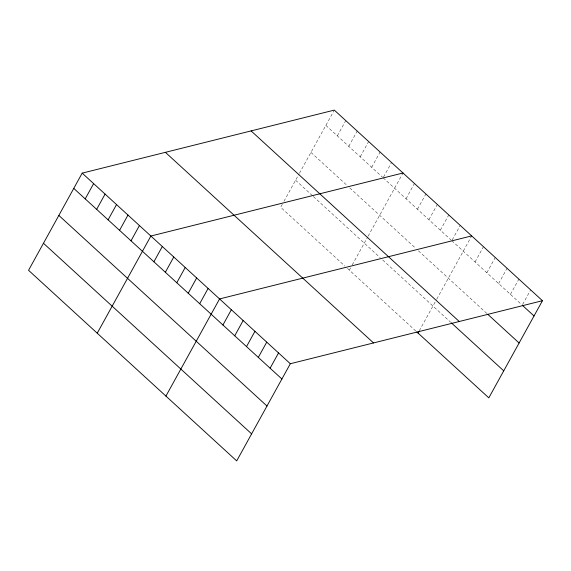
<?xml version="1.0" encoding="UTF-8"?>
<svg xmlns="http://www.w3.org/2000/svg" width="571" height="571" viewBox="0 0 571 571"><rect width="100%" height="100%" fill="white"/><g stroke="black" fill="none" stroke-linecap="round" stroke-linejoin="round"><path stroke-width="0.43" stroke-dasharray="2.85 2.14" d="M282.324 204.261L280.668 207.266L344.905 266.086M283.98 201.256L299.004 174.048M299.432 173.277L333.885 110.867M337.325 135.848L345.755 120.588M348.774 146.333L357.196 131.073M360.222 156.818L368.645 141.551M371.671 167.303L380.093 152.036M383.541 177.017L391.542 162.521M349.359 270.162L350.601 267.913M352.257 264.908L367.688 236.951M368.117 236.173L402.99 172.999M406.017 198.751L414.439 183.484M417.465 209.229L425.887 193.969M428.907 219.714L437.336 204.454M440.355 230.199L448.785 214.932M452.225 239.92L460.233 225.417M419.285 330.809L436.38 299.846M436.808 299.076L471.682 235.902M475.051 261.968L483.473 246.701M486.842 272.767L495.271 257.5M498.64 283.566L507.062 268.299M510.431 294.365L518.861 279.105M522.651 304.4L530.652 289.904M325.877 125.37L382.484 177.203M383.12 177.781L451.169 240.098M451.804 240.684L521.573 304.564M310.959 152.393L347.211 185.589M349.752 187.923L415.902 248.485M418.443 250.819L486.999 313.593M295.585 180.236L312.758 195.96M313.393 196.545L380.172 257.699M382.72 260.026L450.655 322.237M347.446 268.413L416.138 331.316"/><path stroke-width="0.86" d="M82.188 173.134L28.55 270.297L236.694 460.897L290.332 363.734L542.45 300.703L334.306 110.103L82.188 173.134L290.332 363.734M85.207 198.879L93.637 183.619M96.656 209.364L105.078 194.104M108.105 219.849L116.527 204.582M119.553 230.334L127.975 215.067M131.002 240.812L139.424 225.552M97.241 333.193L150.872 236.03L402.99 172.999M153.899 261.782L162.321 246.515M165.347 272.26L173.77 257M176.789 282.745L185.218 267.485M188.237 293.23L196.667 277.963M199.686 303.715L208.115 288.448M165.925 396.088L219.564 298.933L471.682 235.902M222.933 324.999L231.355 309.732M234.724 335.798L243.153 320.531M246.522 346.597L254.944 331.33M258.313 357.396L266.743 342.136M270.112 368.195L278.541 352.935M418.043 333.057L418.871 331.558M542.45 300.703L488.812 397.866L416.773 331.894M522.229 305.164L534.021 315.97M487.648 314.193L519.103 342.993M251.104 130.902L459.248 321.502M451.311 322.836L503.736 370.836M165.383 152.336L373.534 342.935M73.759 188.401L281.903 379.001M58.842 215.424L266.985 406.024M43.467 243.267L251.618 433.867"/></g></svg>
